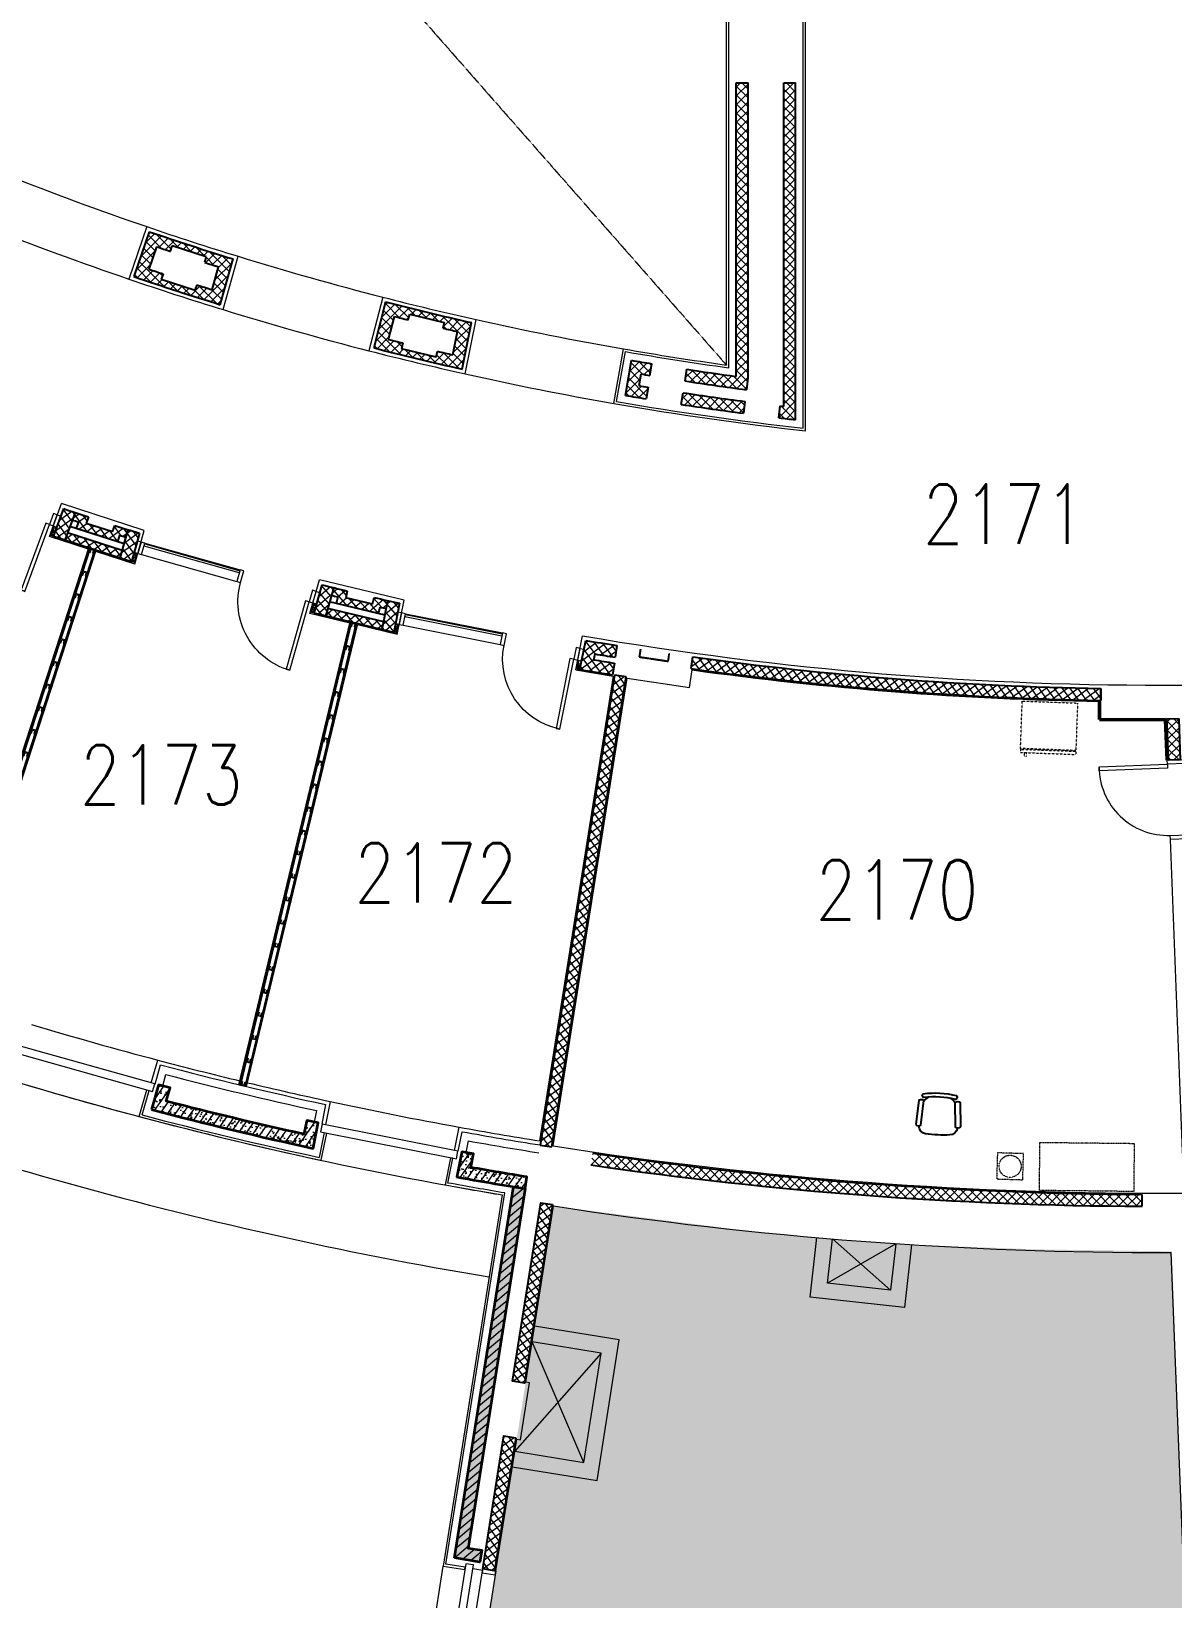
# Model space of a CAD drawing. Header units: inches. Extents: x 342932 to 557958, y 80625 to 242727.
# Drawn here: x 403595 to 418023, y 114316 to 134127 of the extents above; entities that cross this region are included whole.
import ezdxf
from ezdxf.enums import TextEntityAlignment as Align

# ---------------------------------------------------------------- set-up
doc = ezdxf.new("R2010")
doc.units = ezdxf.units.IN
doc.header["$MEASUREMENT"] = 0
doc.linetypes.add('First Floor$0$HIDDEN', pattern=[0.375, 0.25, -0.125])
for name, color, linetype, lineweight in [('0-Cubicles', 8, 'Continuous', 25), ('0-Services', 8, 'Continuous', 20), ('First Floor$0$A-G2-G-Building-Elements-Hidden', 251, 'First Floor$0$HIDDEN', 15), ('First Floor$0$A-G250-G-Walls-Low-Level', 251, 'Continuous', 15), ('First Floor$0$A-G250-G-Walls-Precast-Concrete', 251, 'Continuous', 35), ('First Floor$0$A-G250-M-Walls-Blockwork', 7, 'Continuous', 25), ('First Floor$0$A-G250-M-Walls-Louvred', 251, 'Continuous', 9), ('First Floor$0$A-G250-M-Walls-Plasterboard-Partition', 7, 'Continuous', 9), ('First Floor$0$A-G252-H-Internal-Walls', 251, 'Continuous', 9), ('First Floor$0$A-G262-H-Precast-Panel', 251, 'Continuous', 5), ('First Floor$0$A-G312-M-Wall-Cladding-Panel', 7, 'Continuous', 9), ('First Floor$0$A-G312-M-Wall-Finish-Plaster', 7, 'Continuous', 15), ('First Floor$0$A-G321-M-Window', 251, 'Continuous', 9), ('First Floor$0$A-G322-M-Door', 251, 'Continuous', 15), ('First Floor$0$A-G52-M-Cutout', 251, 'Continuous', 9), ('First Floor$0$Z-Z001-S-Room-Name-Identification-250', 7, 'Continuous', 15)]:
    doc.layers.add(name, color=color, linetype=linetype, lineweight=lineweight)
doc.layers.add('First Floor$0$A-G4-M-Furniture-and-Fittings-Hidden', color=251, linetype='First Floor$0$HIDDEN', lineweight=5, plot=False)
doc.styles.add('First Floor$0$Tag-RomanS', font='romans.shx', dxfattribs={"width": 0.8})
pattern_1 = [(45, (361382.11, 239676.52), (-56.1266, 56.1266), []), (135, (361382.11, 239676.52), (-56.1266, -56.1266), [])]
pattern_2 = [(126, (361382.11, 239676.52), (-64.215724, -46.655454), []), (216, (361382.11, 239676.52), (46.655454, -64.215724), [])]
pattern_3 = [(50, (361382.11, 239676.52), (182.18467, -15.93909), [19.05, -209.55]), (355, (361382.11, 239676.52), (-35.24283, 191.05664), [15.24, -167.64]), (100.451, (361397.3, 239675.2), (146.9425, 175.11669), [16.19, -178.09]), (46.1842, (361382.11, 239727.32), (271.07904, -42.04233), [28.575, -314.325]), (96.6356, (361404.7, 239723.82), (237.40423, 247.42556), [24.285, -267.135]), (351.184, (361382.1, 239727.32), (237.4046, 247.4251), [22.86, -251.46]), (21, (361407.51, 239714.62), (151.61488, -102.26552), [19.05, -209.55]), (326, (361407.51, 239714.62), (61.80203, 184.18797), [15.24, -167.64]), (71.4514, (361420.15, 239706.1), (213.4165, 81.92286), [16.19, -178.09]), (37.5, (361382.114, 239676.52), (3.088603, 84.55504), [0, -165.608, 0, -170.18, 0, -168.275]), (7.5, (361382.11, 239676.52), (66.81966, 100.180575), [0, -97.028, 0, -161.798, 0, -64.135]), (327.5, (361325.47, 239676.52), (135.590595, -5.728744), [0, -63.5, 0, -198.12, 0, -262.89]), (317.5, (361300.07, 239676.52), (148.12918, 25.42649), [0, -82.55, 0, -131.572, 0, -186.69])]
pattern_4 = [(55, (361382.11, 239676.52), (-65.020194, 45.52763), [])]
pattern_5 = [(140, (361382.114, 239676.52), (4.781726, 54.6554), [5.715, -62.865]), (85, (361382.114, 239676.52), (-57.316993, -10.572848), [4.572, -50.292]), (190.451, (361382.51, 239681.076), (-52.535006, 44.08275), [4.857, -53.427]), (136.1842, (361366.874, 239676.52), (12.6127, 81.323712), [8.5725, -94.2975]), (186.6356, (361367.925, 239683.3), (-74.227667, 71.22127), [7.2855, -80.1405]), (81.184, (361366.87, 239676.52), (-74.227535, 71.22138), [6.858, -75.438]), (111, (361370.684, 239684.14), (30.679656, 45.484464), [5.715, -62.865]), (56, (361370.684, 239684.14), (-55.25639, 18.540609), [4.572, -50.292]), (161.4514, (361373.24, 239687.93), (-24.576857, 64.024947), [4.857, -53.427]), (127.5, (361382.114, 239676.522), (-25.3665117, 0.926581), [0, -49.6824, 0, -51.054, 0, -50.4825]), (97.5, (361382.114, 239676.522), (-30.0541724, 20.045899), [0, -29.1084, 0, -48.5394, 0, -19.2405]), (57.5, (361382.114, 239659.53), (1.7186232, 40.6771786), [0, -19.05, 0, -59.436, 0, -78.867]), (47.5, (361382.114, 239651.91), (-7.627947, 44.438754), [0, -24.765, 0, -39.4716, 0, -56.007])]

# ---------------------------------------------------------------- blocks, each defined once
blk = doc.blocks.new('First Floor$0$Door1-faculty offices-2300')
at = {"layer": 'First Floor$0$A-G321-M-Window'}
blk.add_lwpolyline([(50, -65), (1300, -65), (1300, -35), (50, -35)], close=True, dxfattribs=at)
at = {"layer": 'First Floor$0$A-G322-M-Door'}
for p, q in [((50, 75), (1300, 75)), ((50, -75), (1300, -75))]:
    blk.add_line(p, q, dxfattribs=at)
for points in [[(2200, 975), (2250, 975), (2250, 75), (2200, 75)], [(50, 75), (50, -75), (0, -75), (0, 75)], [(1350, 75), (1350, -75), (1300, -75), (1300, 75)], [(2300, 75), (2300, -75), (2250, -75), (2250, 75)]]:
    blk.add_lwpolyline(points, close=True, dxfattribs=at)
blk.add_arc((2250, 75), 900, 90, 180, dxfattribs=at)
blk = doc.blocks.new('First Floor$0$Part Frame4')
for p, q in [((0, 100), (6016, 100, 0)), ((0, 100), (0, 0)), ((0, 87), (6016, 87)), ((0, 75), (6016, 75)), ((6016, 25), (0, 25)), ((6016, 13), (0, 13)), ((0, 0), (6016, 0, 0)), ((6016, 100, 0), (6016, 0, 0))]:
    blk.add_line(p, q)
at = {"elevation": 0}
for points in [[(0, 25), (0, 75), (50, 75), (50, 65), (10, 65), (10, 35), (50, 35), (50, 25)], [(300, 25), (300, 75), (350, 75), (350, 65), (310, 65), (310, 35), (350, 35), (350, 25)], [(600, 25), (600, 75), (650, 75), (650, 65), (610, 65), (610, 35), (650, 35), (650, 25)], [(900, 25), (900, 75), (950, 75), (950, 65), (910, 65), (910, 35), (950, 35), (950, 25)], [(1200, 25), (1200, 75), (1250, 75), (1250, 65), (1210, 65), (1210, 35), (1250, 35), (1250, 25)], [(1500, 25), (1500, 75), (1550, 75), (1550, 65), (1510, 65), (1510, 35), (1550, 35), (1550, 25)], [(1800, 25), (1800, 75), (1850, 75), (1850, 65), (1810, 65), (1810, 35), (1850, 35), (1850, 25)], [(2100, 25), (2100, 75), (2150, 75), (2150, 65), (2110, 65), (2110, 35), (2150, 35), (2150, 25)], [(2400, 25), (2400, 75), (2450, 75), (2450, 65), (2410, 65), (2410, 35), (2450, 35), (2450, 25)], [(2700, 25), (2700, 75), (2750, 75), (2750, 65), (2710, 65), (2710, 35), (2750, 35), (2750, 25)], [(3000, 25), (3000, 75), (3050, 75), (3050, 65), (3010, 65), (3010, 35), (3050, 35), (3050, 25)], [(3316, 25), (3316, 75), (3266, 75), (3266, 65), (3306, 65), (3306, 35), (3266, 35), (3266, 25)], [(3616, 25), (3616, 75), (3566, 75), (3566, 65), (3606, 65), (3606, 35), (3566, 35), (3566, 25)], [(3916, 25), (3916, 75), (3866, 75), (3866, 65), (3906, 65), (3906, 35), (3866, 35), (3866, 25)], [(4216, 25), (4216, 75), (4166, 75), (4166, 65), (4206, 65), (4206, 35), (4166, 35), (4166, 25)], [(4516, 25), (4516, 75), (4466, 75), (4466, 65), (4506, 65), (4506, 35), (4466, 35), (4466, 25)], [(4816, 25), (4816, 75), (4766, 75), (4766, 65), (4806, 65), (4806, 35), (4766, 35), (4766, 25)], [(5116, 25), (5116, 75), (5066, 75), (5066, 65), (5106, 65), (5106, 35), (5066, 35), (5066, 25)], [(5416, 25), (5416, 75), (5366, 75), (5366, 65), (5406, 65), (5406, 35), (5366, 35), (5366, 25)], [(5716, 25), (5716, 75), (5666, 75), (5666, 65), (5706, 65), (5706, 35), (5666, 35), (5666, 25)], [(6016, 25), (6016, 75), (5966, 75), (5966, 65), (6006, 65), (6006, 35), (5966, 35), (5966, 25)]]:
    blk.add_lwpolyline(points, close=True, dxfattribs=at)
blk = doc.blocks.new('First Floor$0$d49')
at = {"layer": 'First Floor$0$A-G321-M-Window', "elevation": 0}
blk.add_lwpolyline([(56925, -119540), (56767, -115593), (56737, -115594), (56895, -119541)], close=True, dxfattribs=at)
at = {"layer": 'First Floor$0$A-G322-M-Door'}
for p, q in [((56726, -119548, 0), (56562, -115601, 0)), ((56941, -119539, 0), (56777, -115593, 0))]:
    blk.add_line(p, q, dxfattribs=at)
at = {"layer": 'First Floor$0$A-G322-M-Door', "elevation": 0}
for points in [[(55661, -114738), (55659, -114688), (56523, -114652), (56525, -114702)], [(56521, -114602), (56736, -114593), (56738, -114643), (56523, -114652)], [(56560, -115551), (56775, -115543), (56777, -115593), (56562, -115601)], [(56726, -119548), (56941, -119539), (56943, -119589), (56728, -119598)]]:
    blk.add_lwpolyline(points, close=True, dxfattribs=at)
at = {"layer": 'First Floor$0$A-G322-M-Door'}
blk.add_arc((56529, -114682, 0), 870, 180.4117, 272.0297, dxfattribs=at)
blk = doc.blocks.new('First Floor$0$tag-roomname')
at = {"lineweight": 18, "ltscale": 0.01, "style": 'First Floor$0$Tag-RomanS', "width": 0.8}
blk.add_attdef('ROOM_NO_2', text='', height=3, dxfattribs=at).set_placement((0, 1.612), align=Align.MIDDLE_CENTER)
at = {"linetype": 'ByBlock', "lineweight": 15, "ltscale": 0.01, "style": 'First Floor$0$Tag-RomanS', "width": 0.8, "flags": 1}
for tag, p in [('ROOM_NAME_1', (0, -2.288)), ('ROOM_NAME_2', (0, -5.744))]:
    blk.add_attdef(tag, text='', height=2.5, dxfattribs=at).set_placement(p, align=Align.MIDDLE_CENTER)
blk = doc.blocks.new('First Floor$0$ref-top')
at = {"linetype": 'First Floor$0$HIDDEN', "ltscale": 0.3}
for p, q in [((0, -600), (0, -650)), ((50, -650), (50, -700)), ((75, -650), (75, -700)), ((700, -600), (700, -650))]:
    blk.add_line(p, q, dxfattribs=at)
blk.add_lwpolyline([(0, -600), (0, 0), (700, 0), (700, -600)], close=True, dxfattribs=at)
for points in [[(0, -610), (700, -610)], [(0, -650), (700, -650)], [(75, -700), (50, -700)]]:
    blk.add_lwpolyline(points, dxfattribs=at)
blk = doc.blocks.new('SI-EJE2')
for points in [[(-0.281, 0.116, 0.418015), (-0.219, 0.112), (-0.199, 0.424, 0.281793), (-0.262, 0.427)], [(0.282, 0.116, -0.418015), (0.219, 0.112), (0.2, 0.424, -0.281793), (0.262, 0.427)]]:
    blk.add_lwpolyline(points, format="xyb", close=True)
for points in [[(0.201, 0.462, 0.667118), (0.21, 0.511, 0.095477), (-0.21, 0.509, 0.667118), (-0.2, 0.46, -0.095376), (0.201, 0.462)], [(-0.244, 0.101, 0.367637), (-0.154, 0.008, 0.049138), (0.154, 0.008, 0.367788), (0.244, 0.101)]]:
    blk.add_lwpolyline(points, format="xyb")
for centre, start, end in [((-0.065, 0.332), 119.4191, 148.8621), ((0.065, 0.332), 31.1379, 60.5809)]:
    blk.add_arc(centre, 0.158, start, end)

msp = doc.modelspace()

# ---------------------------------------------------------------- hatches: boundary and pattern name
at = {"layer": '0-Services', "lineweight": 35}
h = msp.add_hatch(dxfattribs=at)
h.set_pattern_fill('ANGLE', color=256)
h.set_pattern_definition([(0, (354539.678, 239632.636), (0, 6.985), [5.08, -1.905]), (90, (354539.678, 239632.636), (-6.985, 4e-16), [5.08, -1.905])])
h.paths.add_polyline_path([(384985.4, 116856.2), (386187.7, 118655.5), (386314.7, 118575.6), (391399.5, 126212.6), (392833.2, 125345.4), (394252.4, 124564.9), (395525.5, 123930.3), (396644.1, 123377.7), (397618, 122937.9), (398364, 122617.4), (393187.6, 110120.5), (393141.4, 110139.6), (393062.6, 109949.5), (391941.9, 110431.8), (391217.5, 110757.2), (391035.5, 110840.6), (390241.5, 111212.6), (389520.2, 111562.1), (388629.2, 112009.3), (389643.7, 113978.4), (385886.3, 116067.3), (385991, 116237.6)])
h.paths.add_polyline_path([(410196.9, 119279.9), (411476.3, 119114.7), (412760.4, 118952), (413524.4, 118879.9), (414721.9, 118790), (416309.6, 118731), (418013.7, 118706.7), (418224.9, 112948.7), (415976.6, 112860.4), (416143, 108625.2), (415943.2, 108617.4), (415993.4, 107338.4), (416193.3, 107346.2), (416274.9, 105267.2), (416100.1, 105260.5), (416112.6, 104940.7), (415189.8, 104972.8), (414307.3, 105015.9), (413541.1, 105063.1), (412445.8, 105146.7), (411432.9, 105240.8), (410293.3, 105366), (409152.8, 105512), (408091.4, 105666.6), (408130.6, 105913.6), (408081.2, 105921.5)])
at = {"layer": 'First Floor$0$A-G252-H-Internal-Walls'}
h = msp.add_hatch(dxfattribs=at)
h.set_pattern_fill('ANSI37', color=256, scale=25, style=0)
h.set_pattern_definition(pattern_1)
h.paths.add_polyline_path([(412657.1, 133476.5), (412507.1, 133476.5), (412507.1, 129765.7, -0.0039689), (411882.2, 129856), (411858.7, 129707.9, 0.0049059), (412634.3, 129597.3), (412653.2, 129746.1), (412657.1, 129745.6)])
h = msp.add_hatch(dxfattribs=at)
h.set_pattern_fill('ANSI37', color=256, scale=25, style=0)
h.set_pattern_definition(pattern_1)
h.paths.add_polyline_path([(413257.1, 133476.5), (413107.1, 133476.5), (413107.1, 129386.4, -0.0002844), (413061.8, 129391.8), (413043, 129243, 0.0013402), (413257.1, 129217.6)])
h = msp.add_hatch(dxfattribs=at)
h.set_pattern_fill('ANSI37', color=256, scale=25, style=0)
h.set_pattern_definition(pattern_1)
h.paths.add_polyline_path([(405084.7, 131595), (404890.6, 131027.3, 0.0071304), (405983.8, 130672.3), (406146.7, 131250, -0.0070319)])
h.paths.add_polyline_path([(405962.7, 131150.2), (405881.3, 130861.3, -0.0012549), (405689.1, 130922.1), (405665.9, 130850.7), (405237.9, 130989.8), (405261.1, 131061.1, -0.0011807), (405081.2, 131121.1), (405178.3, 131405, 0.0011608), (405353.8, 131346.4), (405377, 131417.8), (405805, 131278.7), (405781.8, 131207.4, 0.0011905)], flags=16)
h = msp.add_hatch(dxfattribs=at)
h.set_pattern_fill('ANSI37', color=256, scale=25, style=0)
h.set_pattern_definition(pattern_1)
h.paths.add_polyline_path([(408072.8, 130706.8), (407923.8, 130125.6, 0.0071304), (409041.5, 129857.5), (409158.6, 130446.2, -0.0070319)])
h.paths.add_polyline_path([(408983, 130332.2), (408924.4, 130037.9, -0.001255), (408728.1, 130083.3), (408710.5, 130010.4), (408273, 130115.5), (408290.5, 130188.4, -0.0011807), (408106.5, 130234.1), (408181, 130524.7, 0.0011607), (408360.5, 130480.1), (408378, 130553), (408815.6, 130448), (408798.1, 130375, 0.0011905)], flags=16)
h = msp.add_hatch(dxfattribs=at)
h.set_pattern_fill('ANSI37', color=256, scale=25, style=0)
h.set_pattern_definition(pattern_1)
h.paths.add_polyline_path([(411414.2, 129778.3), (411437.7, 129926.4, -0.0016328), (411181.5, 129969.3), (411104.3, 129526, 0.0016573), (411367.3, 129481.9), (411390.8, 129630.1, -0.0007134), (411277.9, 129648.8), (411303.7, 129796.6, 0.0007017)])
h = msp.add_hatch(dxfattribs=at)
h.set_pattern_fill('ANSI37', color=256, scale=25, style=0)
h.set_pattern_definition(pattern_1)
h.paths.add_polyline_path([(412615.4, 129448.5, -0.0049216), (411834.4, 129559.8), (411811.8, 129411.5, 0.0049269), (412596.5, 129299.6)])
h = msp.add_hatch(dxfattribs=at)
h.set_pattern_fill('ANSI37', color=256, scale=25, angle=81, style=0)
h.set_pattern_definition(pattern_2)
h.paths.add_polyline_path([(404190.1, 127926.8), (404163.1, 127843.8), (404686.2, 127673.8), (404713.2, 127756.9, 0.0004691), (404791, 127732.2), (404818.1, 127828.5, -0.0010241), (404648.8, 127882.4), (404622, 127799.8), (404289.1, 127908), (404316, 127990.5, -0.0010241), (404147.4, 128046.5), (404112.7, 127952.6, 0.0004691)])
h.paths.add_polyline_path([(404147.4, 128046.5, -0.0008652), (404005.1, 128094.2), (403875.4, 127742.7), (404018.2, 127696.3)])
h.paths.add_polyline_path([(404716.8, 127469.3), (404744, 127565.6), (404052.8, 127790.2), (404018.2, 127696.3)])
h.paths.add_polyline_path([(404961.3, 127783.6, -0.0008652), (404818.1, 127828.5), (404716.8, 127469.3), (404859.6, 127422.9)])
h = msp.add_hatch(dxfattribs=at)
h.set_pattern_fill('AR-CONC', color=256, scale=0.3, angle=90, style=0)
h.set_pattern_definition(pattern_5)
h.paths.add_polyline_path([(403918.1, 127858.5), (403885.3, 127870.6), (403842.1, 127753.5), (403875.4, 127742.7)])
h = msp.add_hatch(dxfattribs=at)
h.set_pattern_fill('AR-CONC', color=256, scale=0.3, angle=90, style=0)
h.set_pattern_definition(pattern_5)
h.paths.add_polyline_path([(404859.6, 127422.9), (404892.9, 127412.1), (404926.8, 127532.2), (404893.1, 127541.7)])
h = msp.add_hatch(dxfattribs=at)
h.set_pattern_fill('ANSI37', color=256, scale=25, angle=85.49999, style=0)
h.set_pattern_definition([(130.49999, (356024.93, 235026.26), (-60.35723, -51.54993), []), (220.49999, (356024.93, 235026.26), (51.54993, -60.35723), [])])
h.paths.add_polyline_path([(407468.7, 126979.7), (407448.4, 126894.8), (407983.2, 126766.4), (408003.5, 126851.3, 0.0004691), (408083, 126832.9), (408102.5, 126931, -0.0010241), (407929.5, 126971.4), (407909.3, 126887), (407568.9, 126968.7), (407589.2, 127053.1, -0.0010241), (407416.7, 127095.6), (407389.6, 126999.3, 0.0004691)])
h.paths.add_polyline_path([(407416.7, 127095.6, -0.0008652), (407271.2, 127132.1), (407169.5, 126771.4), (407315.4, 126736.4)])
h.paths.add_polyline_path([(408029.7, 126564.9), (408049.2, 126663.1), (407342.6, 126832.7), (407315.4, 126736.4)])
h.paths.add_polyline_path([(408248.8, 126897.4, -0.0008652), (408102.5, 126931), (408029.7, 126564.9), (408175.7, 126529.9)])
h = msp.add_hatch(dxfattribs=at)
h.set_pattern_fill('AR-CONC', color=256, scale=0.3, angle=90, style=0)
h.set_pattern_definition(pattern_5)
h.paths.add_polyline_path([(407203, 126890.2), (407169.3, 126899.7), (407135.4, 126779.6), (407169.5, 126771.4)])
h = msp.add_hatch(dxfattribs=at)
h.set_pattern_fill('AR-CONC', color=256, scale=0.3, angle=90, style=0)
h.set_pattern_definition(pattern_5)
h.paths.add_polyline_path([(408231.7, 126632.1), (408197.3, 126638.9), (408175.7, 126529.9), (408209.7, 126521.7)])
h = msp.add_hatch(dxfattribs=at)
h.set_pattern_fill('ANSI37', color=256, scale=25, angle=81, style=0)
h.set_pattern_definition(pattern_2)
h.paths.add_polyline_path([(410976.1, 126215.4), (410998.3, 126363.7, -0.0023121), (410602.7, 126429.2), (410529.5, 126061.3, 0.0023954), (410942.9, 125992.8), (410965.1, 126141.2, -0.0015015), (410706.7, 126183.5), (410721.4, 126257.1, 0.0014834)])
h = msp.add_hatch(dxfattribs=at)
h.set_pattern_fill('ANSI37', color=256, scale=25, angle=81, style=0)
h.set_pattern_definition(pattern_2)
h.paths.add_polyline_path([(411957.7, 126220.4), (411935.5, 126072.1, 0.0298683), (417113.9, 125670.6), (417114.9, 125820.6, -0.029849)])
h = msp.add_hatch(dxfattribs=at)
h.set_pattern_fill('AR-CONC', color=256, scale=0.3, angle=90, style=0)
h.set_pattern_definition(pattern_5)
h.paths.add_polyline_path([(410551.2, 126170.7), (410516.9, 126177.5), (410494.9, 126067), (410529.5, 126061.3)])
h = msp.add_hatch(dxfattribs=at)
h.set_pattern_fill('ANSI37', color=256, scale=25, angle=81, style=0)
h.set_pattern_definition(pattern_2)
h.paths.add_polyline_path([(411114.4, 125967.2), (410966.1, 125989.9), (410025.6, 120050.5), (410173.8, 120027)])
h = msp.add_hatch(dxfattribs=at)
h.set_pattern_fill('ANSI37', color=256, scale=25, style=0)
h.set_pattern_definition([(45, (361382.105, 239676.52), (-56.1266, 56.1266), []), (135, (361382.105, 239676.52), (-56.1266, -56.1266), [])])
h.paths.add_polyline_path([(418099.4, 125439.8), (417949.2, 125440.6), (417970.2, 124914), (418120, 124920.1)])
h = msp.add_hatch(dxfattribs=at)
h.set_pattern_fill('ANSI37', color=256, scale=25, style=0)
h.set_pattern_definition(pattern_1)
h.paths.add_polyline_path([(410691.2, 119947.7), (410668.5, 119799.4, 0.0350474), (417635.9, 119275.9), (417635.6, 119425.9, -0.0350368)])
h = msp.add_hatch(dxfattribs=at)
h.set_pattern_fill('ANSI37', color=256, scale=25, style=0)
h.set_pattern_definition([(306, (410069.23, 119208.685), (64.2157, 46.6555), []), (36, (410069.23, 119208.685), (-46.6555, 64.2157), [])])
h.paths.add_polyline_path([(410184.5, 119297), (409827.3, 117041.8), (409679.1, 117065.2), (410036.3, 119320.5)])
h = msp.add_hatch(dxfattribs=at)
h.set_pattern_fill('ANSI37', color=256, scale=25, style=0)
h.set_pattern_definition([(126, (408720.18, 110051.84), (-64.2157, -46.6555), []), (216, (408720.18, 110051.84), (46.6555, -64.2157), [])])
h.paths.add_polyline_path([(409717.8, 116350.4), (409451.5, 114669.3), (409303.4, 114692.7), (409569.6, 116373.9)])
at = {"layer": 'First Floor$0$A-G262-H-Precast-Panel'}
h = msp.add_hatch(dxfattribs=at)
h.set_pattern_fill('AR-CONC', color=256, style=0)
h.set_pattern_definition(pattern_3)
h.paths.add_polyline_path([(405300.3, 120604.6), (405347.9, 120773.1), (405202.7, 120810.9), (405114.4, 120498.1, 0.0104446), (407158.6, 120007.3), (407222.6, 120329.1), (407075.5, 120358.3), (407041.4, 120186.6, -0.0089219)])
h = msp.add_hatch(dxfattribs=at)
h.set_pattern_fill('ANSI31', color=256, scale=25, angle=10, style=0)
h.set_pattern_definition(pattern_4)
h.paths.add_polyline_path([(405300.3, 120604.6), (405347.9, 120773.1), (405202.7, 120810.9), (405114.4, 120498.1, 0.0104446), (407158.6, 120007.3), (407222.6, 120329.1), (407075.5, 120358.3), (407041.4, 120186.6, -0.0089219)])
h = msp.add_hatch(dxfattribs=at)
h.set_pattern_fill('AR-CONC', color=256, style=0)
h.set_pattern_definition(pattern_3)
h.paths.add_polyline_path([(409150, 119767.2), (409184.2, 119938.9), (409036.5, 119965.2), (408973.1, 119646.4, 0.0036077), (409688.7, 119523), (409836.8, 119498.8), (409860.2, 119646.9, -0.003589)])
h = msp.add_hatch(dxfattribs=at)
h.set_pattern_fill('ANSI31', color=256, scale=25, angle=10, style=0)
h.set_pattern_definition(pattern_4)
h.paths.add_polyline_path([(409150, 119767.2), (409184.2, 119938.9), (409036.5, 119965.2), (408973.1, 119646.4, 0.0036077), (409688.7, 119523), (409836.8, 119498.8), (409860.2, 119646.9, -0.003589)])
h = msp.add_hatch(dxfattribs=at)
h.set_pattern_fill('AR-CONC', color=256, style=0)
h.set_pattern_definition(pattern_3)
h.paths.add_polyline_path([(409836.8, 119498.8, -0.0007452), (409688.7, 119523), (408945.5, 114830.4), (409266.5, 114779.6), (409290, 114927.7), (409117.1, 114955.1)])
h = msp.add_hatch(dxfattribs=at)
h.set_pattern_fill('ANSI31', color=256, scale=25, angle=355, style=0)
h.set_pattern_definition([(40, (361382.11, 239676.52), (-51.021267, 60.80478), [])])
h.paths.add_polyline_path([(409836.8, 119498.8, -0.0007452), (409688.7, 119523), (408945.5, 114830.4), (409266.5, 114779.6), (409290, 114927.7), (409117.1, 114955.1)])

# ---------------------------------------------------------------- linework, layer by layer
at = {"layer": 'First Floor$0$A-G2-G-Building-Elements-Hidden'}
msp.add_line((378234.4, 168751.5), (412382.1, 129909.8), dxfattribs=at)
at = {"layer": 'First Floor$0$A-G250-G-Walls-Low-Level'}
msp.add_line((408082.9, 110183.2), (408802.5, 114726.5), dxfattribs=at)
for centre, radius, start, end in [((417882.1, 169176.5), 39650.6, 248.3771, 251.12292), ((417882.1, 169176.5), 40350.6, 248.40093, 251.12292), ((417882.1, 169176.5), 39650.6, 252.8771, 255.62292), ((417882.1, 169176.5), 40350.6, 252.90093, 255.62292), ((417882.1, 169176.5), 39650.6, 257.3771, 260.12162), ((417882.1, 169176.5), 40350.6, 257.40093, 260.12164), ((417882.1, 169176.5), 50450, 248.01107, 260.48893), ((417917.8, 169307.2), 49835.4, 253.29701, 255.20558), ((417882.1, 169176.5), 51500, 248.00065, 260.49935), ((417882.1, 169176.5), 50450, 253.34141, 255.15859), ((417907.4, 169309.6), 49835.4, 257.79701, 259.70558)]:
    msp.add_arc(centre, radius, start, end, dxfattribs=at)
at = {"layer": 'First Floor$0$A-G250-G-Walls-Precast-Concrete'}
for points in [[(405114.4, 120498.1, 0.0104446), (407158.6, 120007.3), (407222.6, 120329.1), (407075.5, 120358.3), (407041.4, 120186.6, -0.0089219), (405300.3, 120604.6), (405347.9, 120773.1), (405202.7, 120810.9)], [(409836.8, 119498.8), (409860.2, 119646.9, -0.003589), (409150, 119767.2), (409184.2, 119938.9), (409036.5, 119965.2), (408973.1, 119646.4, 0.0043528)]]:
    msp.add_lwpolyline(points, format="xyb", close=True, dxfattribs=at)
msp.add_lwpolyline([(408945.5, 114830.4), (409688.7, 119523), (409836.8, 119498.8), (409117.1, 114955.1), (409290, 114927.7), (409266.5, 114779.6)], close=True, dxfattribs=at)
at = {"layer": 'First Floor$0$A-G250-M-Walls-Blockwork'}
for p, q in [((412507.1, 129765.7), (412507.1, 133476.5, 0)), ((412507.1, 133476.5, 0), (412657.1, 133476.5, 0)), ((412657.1, 129745.6), (412657.1, 133476.5, 0)), ((413107.1, 129386.4), (413107.1, 133476.5, 0)), ((413107.1, 133476.5, 0), (413257.1, 133476.5, 0)), ((413257.1, 129217.6), (413257.1, 133476.5, 0)), ((405084.7, 131595), (404890.6, 131027.3)), ((405178.3, 131405), (405081.2, 131121.1)), ((405354, 131347.1), (405377, 131417.8)), ((405805, 131278.7), (405377, 131417.8)), ((405805, 131278.7), (405782, 131208)), ((405881.3, 130861.3), (405962.7, 131150.2)), ((405983.8, 130672.3), (406146.7, 131250)), ((405261.3, 131061.8), (405237.9, 130989.8)), ((405665.9, 130850.7), (405237.9, 130989.8)), ((405665.9, 130850.7), (405689.3, 130922.7)), ((408072.8, 130706.8), (407923.8, 130125.6)), ((408360.5, 130480.1), (408378, 130553)), ((408378, 130553), (408815.6, 130448)), ((408181, 130524.7), (408106.5, 130234.1)), ((408815.6, 130448), (408798.1, 130375)), ((409041.5, 129857.5), (409158.6, 130446.2)), ((408290.5, 130188.4), (408273, 130115.5)), ((408924.4, 130037.9), (408983, 130332.2)), ((408710.5, 130010.4), (408273, 130115.5)), ((408710.5, 130010.4), (408728.1, 130083.3)), ((411104.3, 129526), (411181.5, 129969.3)), ((411277.9, 129648.8), (411303.7, 129796.6)), ((411414.2, 129778.3), (411437.7, 129926.4)), ((411858.7, 129707.9), (411882.2, 129856)), ((411390.8, 129630.1), (411367.3, 129481.9)), ((412653.2, 129746.1), (412634.3, 129597.3)), ((412657, 129745.6), (412653.2, 129746.1)), ((411811.8, 129411.5), (411834.4, 129559.8)), ((412615.4, 129448.5), (412596.5, 129299.6)), ((413043, 129243), (413061.8, 129391.8)), ((403875.4, 127742.7), (404005.1, 128094.2)), ((404147.4, 128046.5, 0), (404018.2, 127696.3, 0)), ((404316, 127990.5), (404289.1, 127908)), ((404744, 127565.6), (404052.8, 127790.2)), ((404767.1, 127647.5, 0), (404082.3, 127870, 0)), ((404190.1, 127926.8), (404163.1, 127843.8)), ((404622, 127799.8), (404289.1, 127908, 0)), ((404622, 127799.8), (404648.8, 127882.4)), ((404716.8, 127469.3, 0), (404818.1, 127828.5, 0)), ((404961.3, 127783.6), (404859.6, 127422.9)), ((404859.6, 127422.9), (403875.4, 127742.7)), ((404686.2, 127673.8), (404713.2, 127756.9)), ((407169.5, 126771.4, 0), (407271.2, 127132.1, 0)), ((407416.7, 127095.6, 0), (407315.4, 126736.4)), ((407589.2, 127053.1, 0), (407568.9, 126968.7, 0)), ((408049.2, 126663.1), (407342.6, 126832.7, 0)), ((408065.8, 126746.6, 0), (407365.7, 126914.6, 0)), ((407468.7, 126979.7, 0), (407448.4, 126894.8, 0)), ((407909.3, 126887, 0), (407568.9, 126968.7)), ((407909.3, 126887, 0), (407929.5, 126971.4, 0)), ((407983.2, 126766.4), (408003.5, 126851.3)), ((408029.7, 126564.9, 0), (408102.5, 126931, 0)), ((408248.8, 126897.4), (408175.7, 126529.9)), ((408175.7, 126529.9), (407169.5, 126771.4, 0)), ((410529.5, 126061.3, 0), (410602.7, 126429.2, 0)), ((410706.7, 126183.5, 0), (410721.4, 126257.1, 0)), ((410998.3, 126363.7, 0), (410976.1, 126215.4, 0)), ((411935.5, 126072.1), (411957.7, 126220.4)), ((410965.1, 126141.2, 0), (410942.9, 125992.8, 0)), ((410966.1, 125989.9), (410025.5, 120049.7)), ((410173.8, 120027), (411114.4, 125967.2)), ((411114.4, 125967.2), (410966.1, 125989.9)), ((417114.9, 125820.6), (417113.9, 125670.6)), ((417113.9, 125670.6), (417114.9, 125820.6)), ((410025.5, 120049.7), (410173.8, 120027)), ((417635.6, 119425.9), (417634.8, 119275.9))]:
    msp.add_line(p, q, dxfattribs=at)
at = {"layer": 'First Floor$0$A-G250-M-Walls-Blockwork', "linetype": 'First Floor$0$HIDDEN'}
msp.add_lwpolyline([(411295, 126319.4), (411280.2, 126220.5), (411646.2, 126165.8), (411661, 126264.7)], dxfattribs=at)
at = {"layer": 'First Floor$0$A-G250-M-Walls-Blockwork', "elevation": 0}
msp.add_lwpolyline([(417949.2, 125440.2), (418099.4, 125439.1), (418120.1, 124919.6), (417970.2, 124913.7), (417949.2, 125440.2)], dxfattribs=at)
at = {"layer": 'First Floor$0$A-G250-M-Walls-Blockwork'}
for points in [[(410184.5, 119297), (409827.3, 117041.8), (409679.1, 117065.2), (410036.3, 119320.5)], [(409717.8, 116350.4), (409451.5, 114669.3), (409303.4, 114692.7), (409569.6, 116373.9)]]:
    msp.add_lwpolyline(points, close=True, dxfattribs=at)
for centre, radius, start, end in [((417882.1, 169176.5), 39700.6, 251.19508, 252.80665), ((417882.1, 169176.5), 39850.6, 251.41047, 251.67651), ((417882.1, 169176.5), 39850.6, 252.32351, 252.59634), ((417882.1, 169176.5), 40300.6, 251.19401, 252.82814), ((417882.1, 169176.5), 40150.6, 251.40833, 251.67893), ((417882.1, 169176.5), 40150.6, 252.32109, 252.6087), ((417882.1, 169176.5), 39700.6, 255.69508, 257.30665), ((417882.1, 169176.5), 39850.6, 255.91047, 256.1765), ((417882.1, 169176.5), 39850.6, 256.82349, 257.09634), ((417882.1, 169176.5), 40150.6, 255.90833, 256.17891), ((417882.1, 169176.5), 40300.6, 255.69401, 257.32814), ((417882.1, 169176.5), 40150.6, 256.82107, 257.1087), ((417882.1, 169176.5), 39775.6, 260.30168, 260.67588), ((417882.1, 169176.5), 39925.6, 260.51628, 260.6771), ((417882.1, 169176.5), 39775.6, 261.32047, 262.2337), ((417882.1, 169176.5), 40075.6, 260.5148, 260.67831), ((417882.1, 169176.5), 39925.6, 261.32047, 262.44721), ((417882.1, 169176.5), 40225.6, 260.29969, 260.67951), ((417882.1, 169176.5), 40225.6, 261.32047, 262.44962), ((417882.1, 169176.5), 40075.6, 261.32047, 262.44842), ((417882.1, 169176.5), 40075.6, 263.09179, 263.15697), ((417882.1, 169176.5), 40225.6, 263.09059, 263.39774), ((417882.1, 169176.5), 43362.7, 251.33577, 251.76876), ((417882.1, 169176.5), 43462.7, 251.52994, 251.63746), ((417882.1, 169176.5), 43362.7, 252.23122, 252.66421), ((417882.1, 169176.5), 43462.7, 252.36251, 252.47003), ((417882.1, 169176.5, 0), 43362.7, 255.83576, 256.26875), ((417882.1, 169176.5, 0), 43462.7, 256.02994, 256.13745), ((417882.1, 169176.5, 0), 43362.7, 256.73121, 257.1642), ((417882.1, 169176.5, 0), 43462.7, 256.86251, 256.97002), ((417882.1, 169176.5, 0), 43362.7, 260.33577, 260.86566), ((417882.1, 169176.5, 0), 43512.7, 260.5279, 260.86787), ((417882.1, 169176.5), 43362.7, 262.14738, 268.98624), ((417882.1, 169176.5, 0), 43737.7, 260.32217, 260.87116), ((417882.1, 169176.5, 0), 43587.7, 260.52484, 260.86897), ((417882.1, 169176.5), 43512.7, 262.14517, 268.98845), ((417882.2, 169176.3), 49751, 261.68946, 269.71601), ((417882.2, 169176.3), 49901, 261.68825, 269.71722)]:
    msp.add_arc(centre, radius, start, end, dxfattribs=at)
at = {"layer": 'First Floor$0$A-G250-M-Walls-Louvred'}
msp.add_lwpolyline([(408441.5, 110050.4), (409184.6, 114741.9), (409085.8, 114757.6), (408342.8, 110066.1)], close=True, dxfattribs=at)
at = {"layer": 'First Floor$0$A-G250-M-Walls-Plasterboard-Partition'}
msp.add_line((407623.9, 126662.3, 0), (406219.6, 120812.8), dxfattribs=at)
at = {"layer": 'First Floor$0$A-G312-M-Wall-Cladding-Panel'}
for p, q in [((412382.1, 129909.2), (412382.1, 135001.5, 0)), ((412412.1, 129874.7), (412412.1, 134971.5, 0)), ((413352.1, 129111.2), (413352.1, 134971.5, 0)), ((413382.1, 129077.6), (413382.1, 135001.5, 0)), ((410959.7, 129424.1), (411079.8, 130113.7)), ((410994.4, 129448.5), (411104.2, 130079)), ((404959.6, 120409.6), (405054.6, 120746.5)), ((404996.8, 120430.8), (405083.5, 120738.4)), ((405054.6, 120746.5), (405083.5, 120738.4)), ((407295.3, 120207.4), (407232.9, 119894)), ((407324.7, 120201.5), (407256.4, 119858.2)), ((407295.3, 120207.4), (407324.7, 120201.5))]:
    msp.add_line(p, q, dxfattribs=at)
msp.add_lwpolyline([(409078.8, 114713.1), (408836.8, 114751.5), (409580.1, 119444.7, -0.0036193), (408861, 119570.1), (408923.4, 119883.5), (408894, 119889.4), (408825.7, 119546.1, 0.003623), (409545.8, 119420), (408802.5, 114726.5), (409074.1, 114683.5), (409078.8, 114713.1)], format="xyb", dxfattribs=at)
for radius, start, end in [(39650.6, 260.12162, 262.02671), (39680.6, 260.16494, 262.07652), (40350.6, 260.12164, 263.59692), (40320.6, 260.16427, 263.54924), (50450, 255.15859, 257.84141), (50420, 255.19323, 257.80677)]:
    msp.add_arc((417882.1, 169176.5), radius, start, end, dxfattribs=at)
at = {"layer": 'First Floor$0$A-G312-M-Wall-Finish-Plaster'}
for p, q in [((405053.6, 131658.5), (404827.1, 130996.1)), ((406018, 130609.5), (406208.1, 131283.4)), ((408036.8, 130767.6), (407863, 130089.6)), ((409080.5, 129797.5), (409217.1, 130484.3)), ((403822.6, 127744, 0), (403975.1, 128157.2, 0)), ((403923.1, 128016.5, 0), (403970.1, 127999.2, 0)), ((405022.6, 127816.8), (403975.1, 128157.2, 0)), ((403842.1, 127753.5, 0), (403885.3, 127870.6, 0)), ((403871.2, 127875.8, 0), (403918.1, 127858.5, 0)), ((404903.1, 127393, 0), (405022.6, 127816.8, 0)), ((404315.3, 127584), (403822.6, 127744)), ((403875.4, 127742.7), (403842.1, 127753.5)), ((404981.9, 127672.5, 0), (404933.8, 127686.1)), ((404903.1, 127393), (404410.4, 127553.1)), ((404892.9, 127412.1, 0), (404859.6, 127422.9, 0)), ((404892.9, 127412.1, 0), (404926.8, 127532.2, 0)), ((404941.2, 127528.1, 0), (404893.1, 127541.7, 0)), ((407116.7, 126768.7), (407236.3, 127192.5)), ((408307.3, 126935.4), (407236.3, 127192.5)), ((407195.6, 127048.2), (407243.7, 127034.6, 0)), ((407135.4, 126779.6), (407169.3, 126899.7)), ((407154.8, 126903.8), (407203, 126890.2)), ((408221.4, 126503.5, 0), (408307.3, 126935.4, 0)), ((407620.4, 126647.7, 0), (407116.7, 126768.7, 0)), ((407169.5, 126771.4, 0), (407135.4, 126779.6, 0)), ((408221.4, 126503.5), (407717.7, 126624.4, 0)), ((408246.4, 126629.2, 0), (408197.3, 126638.9, 0)), ((408209.7, 126521.7, 0), (408231.7, 126632.1, 0)), ((408275.7, 126776.3, 0), (408226.6, 126786)), ((408209.7, 126521.7, 0), (408175.7, 126529.9, 0)), ((410477.2, 126054.8, 0), (410563, 126486.4)), ((410531.5, 126327.6, 0), (410580.5, 126317.8, 0)), ((410477.2, 126054.8, 0), (410948.8, 125976.7, 0)), ((410494.9, 126067, 0), (410516.9, 126177.5, 0)), ((410494.9, 126067, 0), (410529.5, 126061.3, 0)), ((410502.2, 126180.5, 0), (410551.2, 126170.7, 0)), ((411914.9, 125832.5), (411948.2, 126055.2, 0)), ((410948.8, 125976.7, 0), (410018.7, 120102.5)), ((410190.6, 120038.6), (411126.9, 125950.2)), ((411126.9, 125950.2), (411914.9, 125832.5)), ((417970.2, 124913.7, 0), (417955.2, 124913.1, 0)), ((405158.8, 120821.1), (405154, 120822.4)), ((407270.7, 120314.2), (407265.8, 120315.2)), ((408942.9, 119981.6), (409001.5, 120276.4)), ((408991.9, 119971.9), (409041, 120218.4)), ((409090.6, 119955.5), (409119.9, 120102.6)), ((408991.9, 119971.9), (408987, 119972.8)), ((409844.4, 117054.2), (410196.9, 119279.9)), ((417999.2, 118691.7), (418224.9, 112948.7, 0)), ((409451.5, 114669.3), (409466.3, 114666.9))]:
    msp.add_line(p, q, dxfattribs=at)
at = {"layer": 'First Floor$0$A-G312-M-Wall-Finish-Plaster', "lineweight": 50, "ltscale": 0.02}
for p, q in [((417097.4, 125430), (417098.8, 125655.9, 0)), ((417097.4, 125430), (417934.8, 125425.7)), ((417955.2, 124913.1, 0), (417934.8, 125425.7, 0))]:
    msp.add_line(p, q, dxfattribs=at)
at = {"layer": 'First Floor$0$A-G312-M-Wall-Finish-Plaster'}
for points in [[(405110.7, 120834.6), (405192.2, 121123.9, 0.0053828), (406231.3, 120861.4, 0.0052825)], [(405227, 121063, 0.0107747), (407314.8, 120561.7), (407265.8, 120315.2)], [(405255.9, 120797), (405296.6, 120941.4, 0.0097907), (407197.6, 120485), (407168.7, 120339.8)], [(406328.5, 120838.1, 0.0053828), (407373.4, 120600.2), (407314.8, 120305.5)]]:
    msp.add_lwpolyline(points, format="xyb", dxfattribs=at)
for points in [[(405158.8, 120821.1), (405227, 121063)], [(409730.2, 116333.2), (409779.6, 116325.4), (409893.8, 117046.4), (409844.4, 117054.2)], [(409466.3, 114666.9), (409730.2, 116333.2)], [(409177.5, 114697.5), (409301, 114677.9)]]:
    msp.add_lwpolyline(points, dxfattribs=at)
for centre, radius, start, end in [((417882.1, 169176.5), 39650.6, 251.12292, 252.8771), ((417882.1, 169176.5), 40350.6, 251.12292, 252.90093), ((417882.1, 169176.5), 39650.6, 255.62292, 257.3771), ((417882.1, 169176.5), 40350.6, 255.62292, 257.40093), ((417882.1, 169176.5), 43313, 260.27143, 270.36532), ((417882.1, 169176.5, 0), 43527.7, 262.16469, 268.96892), ((417894.5, 169249.6), 49774.1, 259.70784, 260.89572), ((417894.5, 169249.6), 49824.1, 259.76438, 260.91308), ((417894.5, 169249.6), 49924.1, 259.87714, 260.91308), ((417882.2, 169176.3), 49736, 261.10359, 270.33152), ((417882.1, 169176.5), 50485, 261.24401, 270.13292)]:
    msp.add_arc(centre, radius, start, end, dxfattribs=at)
at = {"layer": 'First Floor$0$A-G321-M-Window'}
for points in [[(405154, 120822.4), (403469.7, 121297.4), (403442.5, 121201.2), (405126.8, 120726.2)], [(408987, 119972.8), (407270.7, 120314.2), (407251.1, 120216.2), (408967.5, 119874.8)], [(409458.5, 114617.6), (409466.3, 114666.9), (409303.4, 114692.7), (409295.5, 114643.4)]]:
    msp.add_lwpolyline(points, close=True, dxfattribs=at)
msp.add_lwpolyline([(408569.7, 110060.5), (409303.4, 114692.7), (409466.3, 114666.9), (408732.6, 110034.7)], dxfattribs=at)
at = {"layer": 'First Floor$0$A-G4-M-Furniture-and-Fittings-Hidden', "ltscale": 0.5, "elevation": 0}
for points in [[(416341.4, 120080), (416334.8, 119480.1), (417534.8, 119466.9), (417541.4, 120066.8)], [(416138.2, 119941.4), (415808.3, 119951.4), (415798.3, 119621.6), (416128.1, 119611.5)], [(416138.2, 119941.4), (415808.3, 119951.4), (415798.3, 119621.6), (416128.1, 119611.5)]]:
    msp.add_lwpolyline(points, close=True, dxfattribs=at)
at = {"layer": 'First Floor$0$A-G4-M-Furniture-and-Fittings-Hidden', "ltscale": 0.5}
msp.add_circle((415968.2, 119781.5), 140, dxfattribs=at)
msp.add_circle((415968.2, 119781.5), 140, dxfattribs=at)
at = {"layer": 'First Floor$0$A-G52-M-Cutout'}
for p, q in [((413661.1, 118305.6, 0), (413723.8, 118863.1, 0)), ((414522.1, 118803.5, 0), (413661.1, 118305.6, 0)), ((414456, 118216.1, 0), (413723.8, 118863.1, 0)), ((414522.1, 118803.5, 0), (414456, 118216.1, 0)), ((414456, 118216.1, 0), (413661.1, 118305.6, 0)), ((410581.2, 116038.2), (409925, 117562.9)), ((410798.7, 117421.3), (409925, 117562.9)), ((410798.7, 117421.3), (409706, 116180.1)), ((410581.2, 116038.2), (410798.7, 117421.3)), ((409706, 116180.1), (410581.2, 116038.2))]:
    msp.add_line(p, q, dxfattribs=at)
at = {"layer": 'First Floor$0$A-G52-M-Cutout', "elevation": 0}
msp.add_lwpolyline([(414711.6, 118791.2), (414721.9, 118790), (414632.4, 117995), (413440, 118129.2), (413524.4, 118879.9)], dxfattribs=at)
at = {"layer": 'First Floor$0$A-G52-M-Cutout'}
msp.add_lwpolyline([(409674.7, 115982.5), (410747.5, 115808.6), (411027.2, 117586.9), (409956.3, 117760.4)], dxfattribs=at)

# ---------------------------------------------------------------- block references
at = {"layer": '0-Cubicles', "xscale": -999.9999999999844, "yscale": 1000, "zscale": 1000, "rotation": 356.94957031127}
msp.add_blockref('SI-EJE2', (415053.3, 120177.4), dxfattribs=at)
at = {"layer": 'First Floor$0$A-G250-M-Walls-Plasterboard-Partition', "extrusion": (-1.03493e-13, -9.98584e-13, -1), "xscale": -1, "rotation": 288.0000003759531}
msp.add_blockref('First Floor$0$Part Frame4', (-402556.1, 121846, 0), dxfattribs=at)
at = {"layer": 'First Floor$0$A-G250-M-Walls-Plasterboard-Partition', "extrusion": (2.04342e-13, -4.90582e-14, -1), "xscale": -1, "rotation": 283.4999996197546}
msp.add_blockref('First Floor$0$Part Frame4', (-406316.7, 120789.1, 0), dxfattribs=at)
at = {"layer": 'First Floor$0$A-G322-M-Door', "xscale": -1}
for p, rotation in [((401739.3, 128742.2, 0), 159.7500157153621), ((404961.5, 127600.3, 0), 164.2500004060153), ((408261, 126702.7, 0), 168.7500157151995)]:
    msp.add_blockref('First Floor$0$Door1-faculty offices-2300', p, dxfattribs=dict(at, rotation=rotation))
at = {"layer": 'First Floor$0$A-G322-M-Door', "rotation": 359.8788322754346}
msp.add_blockref('First Floor$0$d49', (361676.8, 239634.6), dxfattribs=at)
at = {"layer": 'First Floor$0$A-G4-M-Furniture-and-Fittings-Hidden', "ltscale": 0.5, "rotation": 357.9102817029781}
msp.add_blockref('First Floor$0$ref-top', (416121.8, 125662.1), dxfattribs=at)
at = {"layer": 'First Floor$0$Z-Z001-S-Room-Name-Identification-250'}
ref = msp.add_blockref('First Floor$0$tag-roomname', (415893.4, 127622.2), dxfattribs=dict(at, xscale=250, yscale=250, zscale=250))
ref.add_attrib('ROOM_NO_2', '2171', dxfattribs={"layer": '0', "lineweight": 18, "ltscale": 0.01, "height": 750, "style": 'First Floor$0$Tag-RomanS', "width": 0.8}).set_placement((415893.4, 128025.1), align=Align.MIDDLE_CENTER)
ref = msp.add_blockref('First Floor$0$tag-roomname', (405236.8, 124325.8), dxfattribs=dict(at, xscale=250, yscale=250, zscale=250))
ref.add_attrib('ROOM_NO_2', '2173', dxfattribs={"layer": '0', "lineweight": 18, "ltscale": 0.01, "height": 750, "style": 'First Floor$0$Tag-RomanS', "width": 0.8}).set_placement((405236.8, 124728.8), align=Align.MIDDLE_CENTER)
ref = msp.add_blockref('First Floor$0$tag-roomname', (408707.7, 123087.4), dxfattribs=dict(at, xscale=250, yscale=250, zscale=250))
ref.add_attrib('ROOM_NO_2', '2172', dxfattribs={"layer": '0', "lineweight": 18, "ltscale": 0.01, "height": 750, "style": 'First Floor$0$Tag-RomanS', "width": 0.8}).set_placement((408707.7, 123490.3), align=Align.MIDDLE_CENTER)
ref = msp.add_blockref('First Floor$0$tag-roomname', (414538.6, 122872.5), dxfattribs=dict(at, xscale=250, yscale=250, zscale=250))
ref.add_attrib('ROOM_NO_2', '2170', dxfattribs={"layer": '0', "lineweight": 18, "ltscale": 0.01, "height": 750, "style": 'First Floor$0$Tag-RomanS', "width": 0.8}).set_placement((414538.6, 123275.4), align=Align.MIDDLE_CENTER)

doc.saveas('drawing.dxf')
